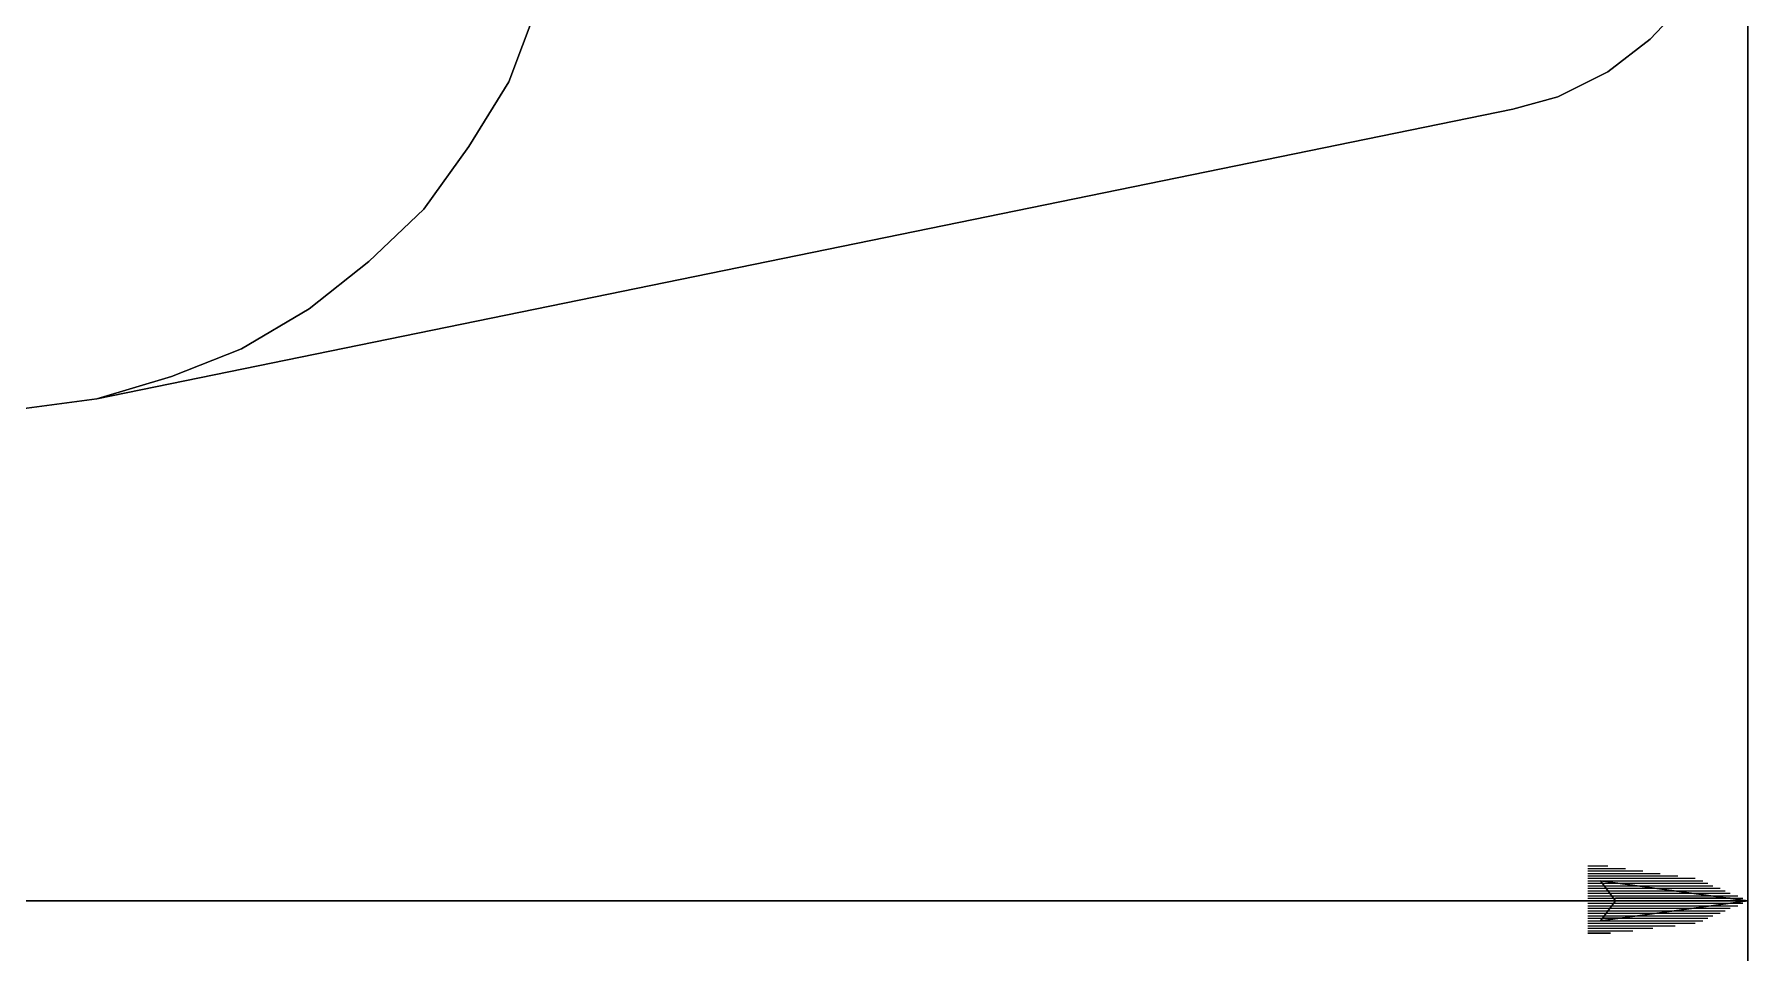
# Model space of a CAD drawing. Extents: x 20 to 206, y 5 to 293.
# Drawn here: x 109.2 to 167.3, y 193.8 to 225.2 of the extents above; entities that cross this region are included whole.
import ezdxf

# ---------------------------------------------------------------- set-up
doc = ezdxf.new("R2010")
doc.units = 0

msp = doc.modelspace()

# ---------------------------------------------------------------- linework, layer by layer
at = {"layer": 'P00011'}
msp.add_lwpolyline([(165.269326, 226.398659), (163.999324, 225.043994), (165.269326, 226.398659)], dxfattribs=at)
at = {"layer": 'P00012'}
msp.add_lwpolyline([(163.999324, 225.043994), (162.559996, 223.943329), (163.999324, 225.043994)], dxfattribs=at)
at = {"layer": 'P00013'}
msp.add_lwpolyline([(162.559996, 223.943329), (160.866667, 223.096659), (162.559996, 223.943329)], dxfattribs=at)
at = {"layer": 'P00014'}
msp.add_lwpolyline([(160.866667, 223.096659), (159.342664, 222.673327), (160.866667, 223.096659)], dxfattribs=at)
at = {"layer": 'P00016'}
msp.add_lwpolyline([(159.342664, 222.673327), (111.336669, 212.851995), (159.342664, 222.673327)], dxfattribs=at)
at = {"layer": 'P00055'}
msp.add_lwpolyline([(111.336669, 212.851995), (108.796665, 212.513326), (111.336669, 212.851995)], dxfattribs=at)
at = {"layer": 'P00101'}
msp.add_lwpolyline([(167.30133, 232.494659), (167.30133, 193.801995), (167.30133, 232.494659)], dxfattribs=at)
at = {"layer": 'P00103'}
msp.add_lwpolyline([(111.336669, 212.851995), (113.876662, 213.613996), (111.336669, 212.851995)], dxfattribs=at)
at = {"layer": 'P00104'}
msp.add_lwpolyline([(113.876662, 213.613996), (116.247329, 214.545329), (113.876662, 213.613996)], dxfattribs=at)
at = {"layer": 'P00105'}
msp.add_lwpolyline([(116.247329, 214.545329), (118.533333, 215.899995), (116.247329, 214.545329)], dxfattribs=at)
at = {"layer": 'P00106'}
msp.add_lwpolyline([(118.533333, 215.899995), (120.565326, 217.50866), (118.533333, 215.899995)], dxfattribs=at)
at = {"layer": 'P00107'}
msp.add_lwpolyline([(120.565326, 217.50866), (122.427992, 219.286658), (120.565326, 217.50866)], dxfattribs=at)
at = {"layer": 'P00108'}
msp.add_lwpolyline([(122.427992, 219.286658), (123.951995, 221.403325), (122.427992, 219.286658)], dxfattribs=at)
at = {"layer": 'P00109'}
msp.add_lwpolyline([(123.951995, 221.403325), (125.30666, 223.60466), (123.951995, 221.403325)], dxfattribs=at)
at = {"layer": 'P00110'}
msp.add_lwpolyline([(125.30666, 223.60466), (126.237999, 226.059996), (125.30666, 223.60466)], dxfattribs=at)
at = {"layer": 'P00183'}
msp.add_lwpolyline([(161.882668, 197.019326), (162.559996, 197.019326)], dxfattribs=at)
at = {"layer": 'P00184'}
msp.add_lwpolyline([(161.882668, 196.934663), (163.15266, 196.934663)], dxfattribs=at)
at = {"layer": 'P00185'}
msp.add_lwpolyline([(161.882668, 196.849989), (163.745335, 196.849989)], dxfattribs=at)
at = {"layer": 'P00186'}
msp.add_lwpolyline([(161.882668, 196.765326), (164.337999, 196.765326)], dxfattribs=at)
at = {"layer": 'P00187'}
msp.add_lwpolyline([(161.882668, 196.680663), (164.930663, 196.680663)], dxfattribs=at)
at = {"layer": 'P00188'}
msp.add_lwpolyline([(161.882668, 196.596), (165.523327, 196.596)], dxfattribs=at)
at = {"layer": 'P00189'}
msp.add_lwpolyline([(161.882668, 196.511326), (165.777327, 196.511326)], dxfattribs=at)
at = {"layer": 'P00190'}
msp.add_lwpolyline([(161.882668, 196.426662), (165.946665, 196.426662)], dxfattribs=at)
at = {"layer": 'P00191'}
msp.add_lwpolyline([(161.882668, 196.341999), (166.115991, 196.341999)], dxfattribs=at)
at = {"layer": 'P00192'}
msp.add_lwpolyline([(161.882668, 196.257325), (166.369991, 196.257325)], dxfattribs=at)
at = {"layer": 'P00193'}
msp.add_lwpolyline([(161.882668, 196.172662), (166.539329, 196.172662)], dxfattribs=at)
at = {"layer": 'P00194'}
msp.add_lwpolyline([(161.882668, 196.087999), (166.708666, 196.087999)], dxfattribs=at)
at = {"layer": 'P00195'}
msp.add_lwpolyline([(161.882668, 196.003325), (166.962666, 196.003325)], dxfattribs=at)
at = {"layer": 'P00196'}
msp.add_lwpolyline([(161.882668, 195.918661), (167.131993, 195.918661)], dxfattribs=at)
at = {"layer": 'P00197'}
msp.add_lwpolyline([(161.882668, 195.833998), (167.30133, 195.833998)], dxfattribs=at)
at = {"layer": 'P00198'}
msp.add_lwpolyline([(161.882668, 195.749324), (167.131993, 195.749324)], dxfattribs=at)
at = {"layer": 'P00199'}
msp.add_lwpolyline([(161.882668, 195.664661), (166.962666, 195.664661)], dxfattribs=at)
at = {"layer": 'P00200'}
msp.add_lwpolyline([(161.882668, 195.579998), (166.708666, 195.579998)], dxfattribs=at)
at = {"layer": 'P00201'}
msp.add_lwpolyline([(161.882668, 195.495324), (166.539329, 195.495324)], dxfattribs=at)
at = {"layer": 'P00202'}
msp.add_lwpolyline([(161.882668, 195.410661), (166.369991, 195.410661)], dxfattribs=at)
at = {"layer": 'P00203'}
msp.add_lwpolyline([(161.882668, 195.325997), (166.115991, 195.325997)], dxfattribs=at)
at = {"layer": 'P00204'}
msp.add_lwpolyline([(161.882668, 195.241323), (165.946665, 195.241323)], dxfattribs=at)
at = {"layer": 'P00205'}
msp.add_lwpolyline([(161.882668, 195.15666), (165.777327, 195.15666)], dxfattribs=at)
at = {"layer": 'P00206'}
msp.add_lwpolyline([(161.882668, 195.071997), (165.523327, 195.071997)], dxfattribs=at)
at = {"layer": 'P00207'}
msp.add_lwpolyline([(161.882668, 194.987323), (164.846, 194.987323)], dxfattribs=at)
at = {"layer": 'P00208'}
msp.add_lwpolyline([(161.882668, 194.90266), (164.083998, 194.90266)], dxfattribs=at)
at = {"layer": 'P00209'}
msp.add_lwpolyline([(161.882668, 194.817997), (163.40666, 194.817997)], dxfattribs=at)
at = {"layer": 'P00210'}
msp.add_lwpolyline([(161.882668, 194.733323), (162.644659, 194.733323), (161.882668, 194.733323)], dxfattribs=at)
at = {"layer": 'P00211'}
msp.add_lwpolyline([(167.30133, 195.833998), (162.305995, 195.15666), (167.30133, 195.833998)], dxfattribs=at)
at = {"layer": 'P00212'}
msp.add_lwpolyline([(162.305995, 195.15666), (162.813996, 195.833998), (162.305995, 195.15666)], dxfattribs=at)
at = {"layer": 'P00213'}
msp.add_lwpolyline([(162.813996, 195.833998), (162.305995, 196.511326), (162.813996, 195.833998)], dxfattribs=at)
at = {"layer": 'P00214'}
msp.add_lwpolyline([(162.305995, 196.511326), (167.30133, 195.833998), (162.305995, 196.511326)], dxfattribs=at)
at = {"layer": 'P00215'}
msp.add_lwpolyline([(162.813996, 195.833998), (167.30133, 195.833998)], dxfattribs=at)
at = {"layer": 'P00216'}
msp.add_lwpolyline([(162.813996, 195.749324), (166.708666, 195.749324)], dxfattribs=at)
at = {"layer": 'P00217'}
msp.add_lwpolyline([(162.729333, 195.664661), (166.115991, 195.664661)], dxfattribs=at)
at = {"layer": 'P00218'}
msp.add_lwpolyline([(162.644659, 195.579998), (165.438664, 195.579998)], dxfattribs=at)
at = {"layer": 'P00219'}
msp.add_lwpolyline([(162.559996, 195.495324), (164.846, 195.495324)], dxfattribs=at)
at = {"layer": 'P00220'}
msp.add_lwpolyline([(162.559996, 195.410661), (164.253325, 195.410661)], dxfattribs=at)
at = {"layer": 'P00221'}
msp.add_lwpolyline([(162.475332, 195.325997), (163.575997, 195.325997)], dxfattribs=at)
at = {"layer": 'P00222'}
msp.add_lwpolyline([(162.390658, 195.241323), (162.983333, 195.241323), (162.390658, 195.241323)], dxfattribs=at)
at = {"layer": 'P00223'}
msp.add_lwpolyline([(162.390658, 196.426662), (162.983333, 196.426662)], dxfattribs=at)
at = {"layer": 'P00224'}
msp.add_lwpolyline([(162.475332, 196.341999), (163.575997, 196.341999)], dxfattribs=at)
at = {"layer": 'P00225'}
msp.add_lwpolyline([(162.559996, 196.257325), (164.253325, 196.257325)], dxfattribs=at)
at = {"layer": 'P00226'}
msp.add_lwpolyline([(162.559996, 196.172662), (164.846, 196.172662)], dxfattribs=at)
at = {"layer": 'P00227'}
msp.add_lwpolyline([(162.644659, 196.087999), (165.438664, 196.087999)], dxfattribs=at)
at = {"layer": 'P00228'}
msp.add_lwpolyline([(162.729333, 196.003325), (166.115991, 196.003325)], dxfattribs=at)
at = {"layer": 'P00229'}
msp.add_lwpolyline([(162.813996, 195.918661), (166.708666, 195.918661), (162.813996, 195.918661)], dxfattribs=at)
at = {"layer": 'P00230'}
msp.add_lwpolyline([(47.328668, 195.833998), (167.30133, 195.833998), (47.328668, 195.833998)], dxfattribs=at)
at = {"layer": 'P00499'}
msp.add_lwpolyline([(111.336669, 212.851995), (113.876662, 213.613996), (111.336669, 212.851995)], dxfattribs=at)
at = {"layer": 'P00500'}
msp.add_lwpolyline([(113.876662, 213.613996), (116.247329, 214.545329), (113.876662, 213.613996)], dxfattribs=at)
at = {"layer": 'P00501'}
msp.add_lwpolyline([(116.247329, 214.545329), (118.533333, 215.899995), (116.247329, 214.545329)], dxfattribs=at)
at = {"layer": 'P00502'}
msp.add_lwpolyline([(118.533333, 215.899995), (120.565326, 217.50866), (118.533333, 215.899995)], dxfattribs=at)
at = {"layer": 'P00503'}
msp.add_lwpolyline([(120.565326, 217.50866), (122.427992, 219.286658), (120.565326, 217.50866)], dxfattribs=at)
at = {"layer": 'P00504'}
msp.add_lwpolyline([(122.427992, 219.286658), (123.951995, 221.403325), (122.427992, 219.286658)], dxfattribs=at)
at = {"layer": 'P00505'}
msp.add_lwpolyline([(123.951995, 221.403325), (125.30666, 223.60466), (123.951995, 221.403325)], dxfattribs=at)
at = {"layer": 'P00506'}
msp.add_lwpolyline([(125.30666, 223.60466), (126.237999, 226.059996), (125.30666, 223.60466)], dxfattribs=at)

doc.saveas('drawing.dxf')
